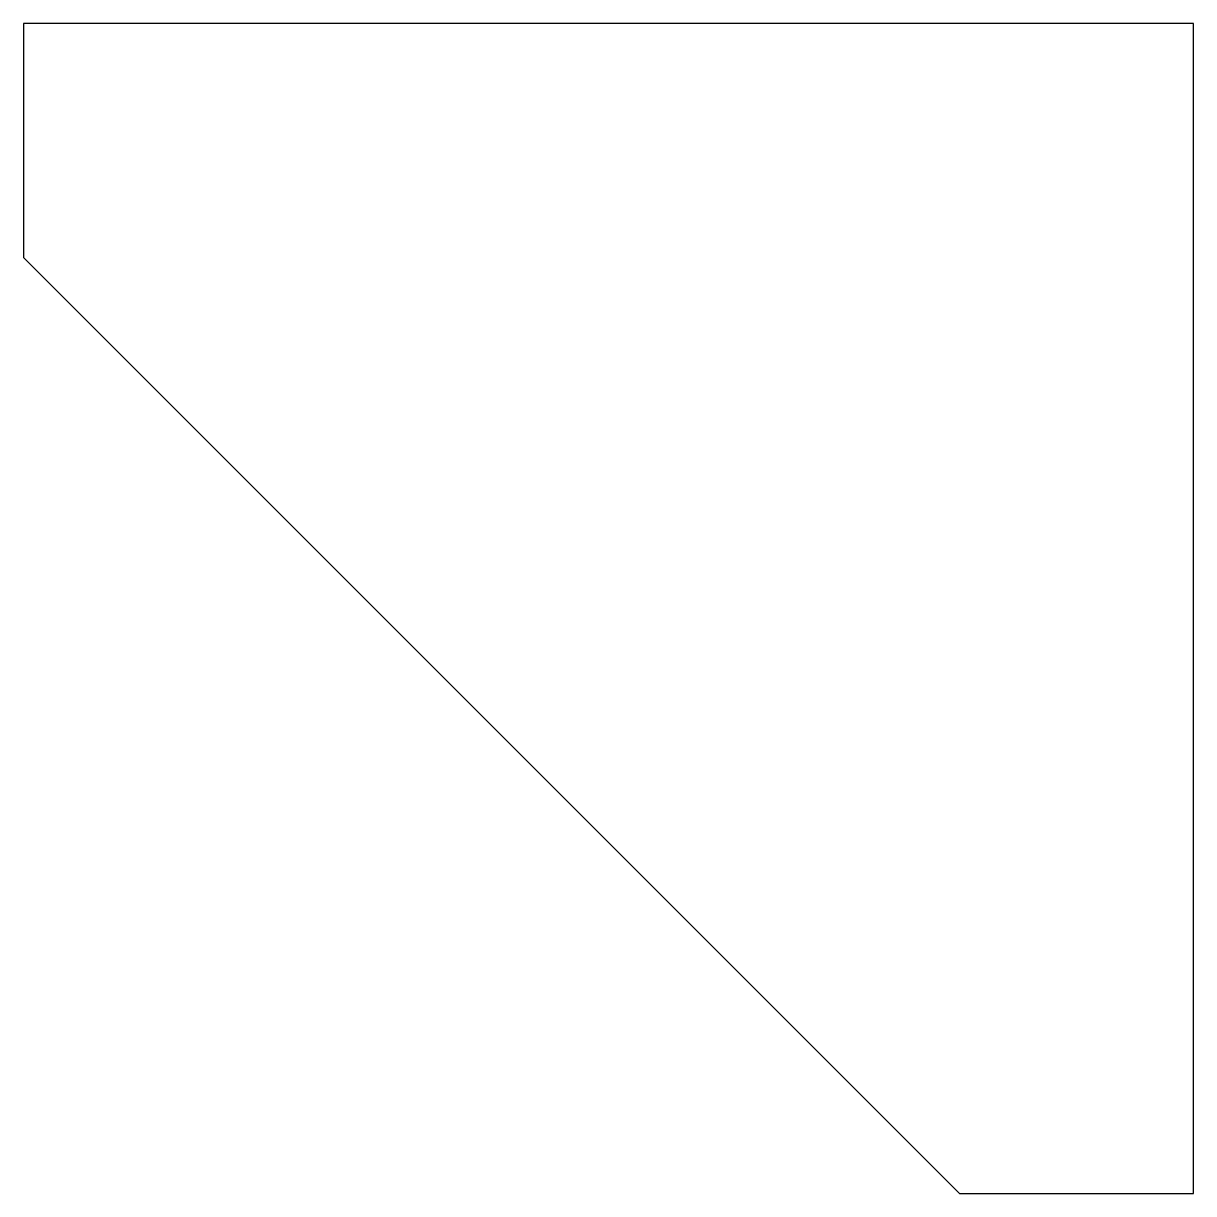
# Model space of a CAD drawing. Header units: millimetres. Extents: x -60 to -10, y 62.5 to 112.5.
import ezdxf

# ---------------------------------------------------------------- set-up
doc = ezdxf.new("R2010")
doc.units = ezdxf.units.MM

msp = doc.modelspace()

# ---------------------------------------------------------------- linework, layer by layer
at = {"color": 7, "linetype": 'Continuous', "lineweight": 25}
for p, q in [((-60, 112.5), (-60, 102.5)), ((-10, 112.5), (-60, 112.5)), ((-10, 62.5), (-10, 112.5)), ((-60, 102.5), (-20, 62.5)), ((-20, 62.5), (-10, 62.5))]:
    msp.add_line(p, q, dxfattribs=at)

doc.saveas('drawing.dxf')
